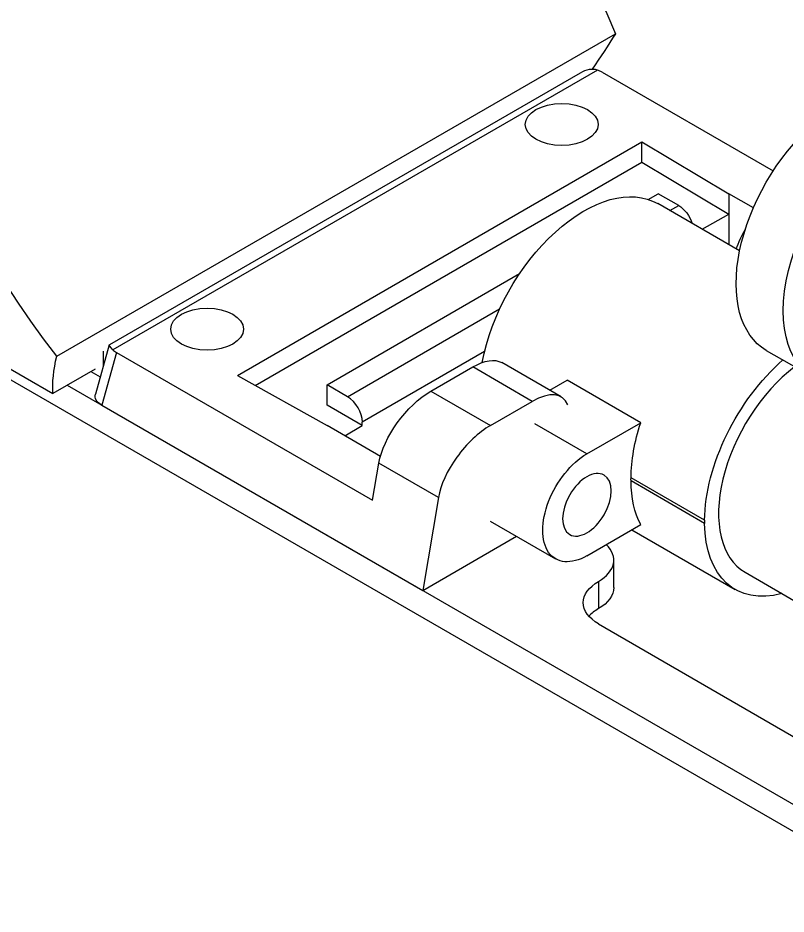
# Model space of a CAD drawing. Extents: x 0 to 11, y 0 to 8.5.
# Drawn here: x 8.061 to 8.546, y 5.557 to 6.122 of the extents above; entities that cross this region are included whole.
import ezdxf

# ---------------------------------------------------------------- set-up
doc = ezdxf.new("R2010")
doc.units = 0
doc.header["$LTSCALE"] = 0.5
doc.header["$MEASUREMENT"] = 0
doc.layers.add('TANGENT_LINES', color=7, linetype='CONTINUOUS')
doc.layers.add('VISIBLE', color=7, linetype='CONTINUOUS')

msp = doc.modelspace()

# ---------------------------------------------------------------- linework, layer by layer
at = {"layer": 'TANGENT_LINES'}
for p, q in [((8.42676, 6.08936), (8.12121, 5.91295)), ((8.47252, 6.00069), (8.47805, 6.00388)), ((8.26925, 5.88334), (8.3651, 5.93867)), ((8.12345, 5.91126), (8.11417, 5.87804)), ((8.3556, 5.91176), (8.27853, 5.86726)), ((8.38571, 5.88039), (8.34815, 5.90208)), ((8.3217, 5.88681), (8.35927, 5.86512)), ((8.42014, 5.84729), (8.38725, 5.86628)), ((8.32652, 5.81974), (8.28896, 5.84142)), ((8.42747, 5.76681), (8.42747, 5.74967))]:
    msp.add_line(p, q, dxfattribs=at)
at = {"layer": 'VISIBLE'}
for p, q in [((6.91953, 6.55063), (8.84969, 5.43625)), ((8.08582, 5.90892), (8.43811, 6.11231)), ((8.42968, 6.08806), (8.53763, 6.02574)), ((8.41583, 6.08748), (8.11903, 5.91612)), ((8.19973, 5.89677), (8.45478, 6.04402)), ((8.45478, 6.03117), (8.45478, 6.04402)), ((8.45478, 6.04402), (8.5096, 6.01138)), ((8.21104, 5.89044), (8.45478, 6.03117)), ((8.45478, 6.03117), (8.5096, 5.99853)), ((7.86064, 6.01388), (8.08335, 5.8853)), ((8.45884, 6.00779), (8.46505, 6.01138)), ((8.47805, 6.00388), (8.46505, 6.01138)), ((8.5096, 6.01138), (8.5096, 5.99853)), ((8.52512, 6.00242), (8.5096, 6.01138)), ((8.51648, 5.97532), (8.46485, 6.00512)), ((8.49294, 5.98891), (8.5096, 5.99853)), ((8.5096, 5.99853), (8.5096, 5.97929)), ((8.25626, 5.89084), (8.37769, 5.96094)), ((8.11893, 5.916), (8.11025, 5.88491)), ((8.11521, 5.90269), (8.11521, 5.91209)), ((8.12345, 5.91126), (8.28503, 5.81797)), ((8.53329, 5.91257), (8.56298, 5.89542)), ((8.3217, 5.88681), (8.34815, 5.90208)), ((8.40396, 5.88317), (8.3664, 5.90486)), ((8.11007, 5.90073), (8.08335, 5.8853)), ((8.10737, 5.89917), (8.11328, 5.89576)), ((8.19973, 5.89677), (8.25626, 5.86512)), ((8.09248, 5.89057), (8.84969, 5.45339)), ((8.26925, 5.88334), (8.25626, 5.89084)), ((8.25626, 5.87798), (8.25626, 5.89084)), ((8.39672, 5.88735), (8.40773, 5.8937)), ((8.45413, 5.86692), (8.40773, 5.8937)), ((8.35927, 5.86512), (8.38571, 5.88039)), ((8.11417, 5.87804), (8.3167, 5.76111)), ((8.27853, 5.86512), (8.25626, 5.87798)), ((8.28992, 5.84569), (8.25626, 5.86512)), ((8.2674, 5.85869), (8.27853, 5.86512)), ((8.27853, 5.86512), (8.27853, 5.86726)), ((8.42014, 5.84729), (8.45413, 5.86692)), ((8.28967, 5.84583), (8.29002, 5.84604)), ((8.28503, 5.81797), (8.28896, 5.84142)), ((8.49436, 5.80541), (8.44796, 5.83219)), ((8.49436, 5.80344), (8.44796, 5.83023)), ((8.32652, 5.81974), (8.3167, 5.76111)), ((8.35919, 5.80487), (8.40045, 5.78105)), ((8.42014, 5.783), (8.45413, 5.80262)), ((8.3167, 5.76111), (8.37584, 5.79526)), ((8.44851, 5.79938), (8.51365, 5.76177)), ((8.43708, 5.76306), (8.43708, 5.7802)), ((8.51989, 5.77256), (8.55724, 5.751)), ((8.42747, 5.74002), (8.55724, 5.6651))]:
    msp.add_line(p, q, dxfattribs=at)
at = {"layer": 'VISIBLE', "extrusion": (0, 0, -1)}
for centre, major_axis, ratio, start_param, end_param in [((8.22054, 6.08237), (0.18095, -0.31342), 0.57735, 7.622986, 11.22657), ((8.27913, 6.04855), (-0.18666, -0.18666), 0.317837, 4.073027, 4.19228), ((8.57922, 5.99213), (-0.04593, -0.07956), 0.57735, 0, 3.141593), ((8.60891, 5.97498), (-0.04593, -0.07956), 0.57735, 6.053258, 9.818749), ((8.41826, 5.92443), (-0.04659, -0.08069), 0.57735, 1.017249, 3.141593), ((8.47805, 5.99317), (-0.00656, 0.01137), 0.57735, 0.785398, 1.939584), ((8.5409, 5.98688), (0.02411, 0.03146), 0.469287, 4.051035, 4.438054), ((8.13015, 5.90739), (0.01119, -0.00868), 0.114665, 8.68613, 9.471528), ((8.27913, 6.04855), (-0.18666, -0.18666), 0.317837, 6.560889, 6.752628), ((8.34324, 5.87277), (-0.02411, -0.03146), 0.469287, 8.577958, 9.363356), ((8.56024, 5.84246), (-0.04659, -0.08069), 0.57735, 0.798333, 2.1025), ((8.12345, 5.8834), (0.01337, -0.00043), 0.576554, 8.602275, 9.56512), ((8.3168, 5.8575), (0.02411, 0.03146), 0.469287, 3.865569, 5.436365), ((8.51384, 5.86925), (-0.04659, -0.08069), 0.57735, 0.798333, 1.221639), ((8.42014, 5.81515), (-0.01969, -0.0341), 0.57735, 5.497787, 8.63938), ((8.51384, 5.86925), (-0.04659, -0.08069), 0.57735, 0.772463, 0.798333), ((8.51384, 5.86925), (-0.04659, -0.08069), 0.57735, 0.349157, 0.772463), ((8.46654, 5.78836), (-0.01969, -0.0341), 0.57735, 3.896374, 3.957608), ((8.56024, 5.84246), (-0.04659, -0.08069), 0.57735, 5.75993, 7.055648), ((8.45067, 5.75342), (0.03281, 0), 0.57735, 2.356194, 3.926991), ((8.40427, 5.76306), (0.03281, 0), 0.57735, 0, 0.785398)]:
    msp.add_ellipse(centre, major_axis=major_axis, ratio=ratio, start_param=start_param, end_param=end_param, dxfattribs=at)
at = {"layer": 'VISIBLE'}
for centre, major_axis, ratio, start_param, end_param in [((8.41782, 6.07348), (-0.01133, -0.01461), 0.649047, 9.648975, 10.434373), ((8.4204, 6.0827), (0.01337, -0.00043), 0.576554, 7.105688, 7.376635), ((8.13273, 5.91662), (-0.01337, 0.00043), 0.576554, 6.834741, 7.105688), ((8.56024, 5.84246), (0.04035, 0.0699), 0.57735, 0.945522, 3.141593), ((8.38081, 5.85108), (-0.02411, -0.03146), 0.469287, 9.14899, 10.271598), ((8.26925, 5.87262), (0.00656, -0.01137), 0.57735, 0.785398, 2.356194), ((8.35436, 5.83581), (0.02411, 0.03146), 0.469287, 7.130005, 8.700802), ((8.40427, 5.7802), (-0.03281, 0), 0.57735, 2.356194, 3.687171), ((8.45067, 5.73627), (-0.03281, 0), 0.57735, 5.497787, 5.813564)]:
    msp.add_ellipse(centre, major_axis=major_axis, ratio=ratio, start_param=start_param, end_param=end_param, dxfattribs=at)
for centre in [(8.40427, 6.05505), (8.18063, 5.92593)]:
    msp.add_ellipse(centre, major_axis=(-0.02297, 0), ratio=0.57735, dxfattribs=at)
at = {"layer": 'VISIBLE', "extrusion": (0, 0, -1)}
msp.add_ellipse((8.42014, 5.81515), major_axis=(-0.01083, -0.01875), ratio=0.57735, dxfattribs=at)

doc.saveas('drawing.dxf')
